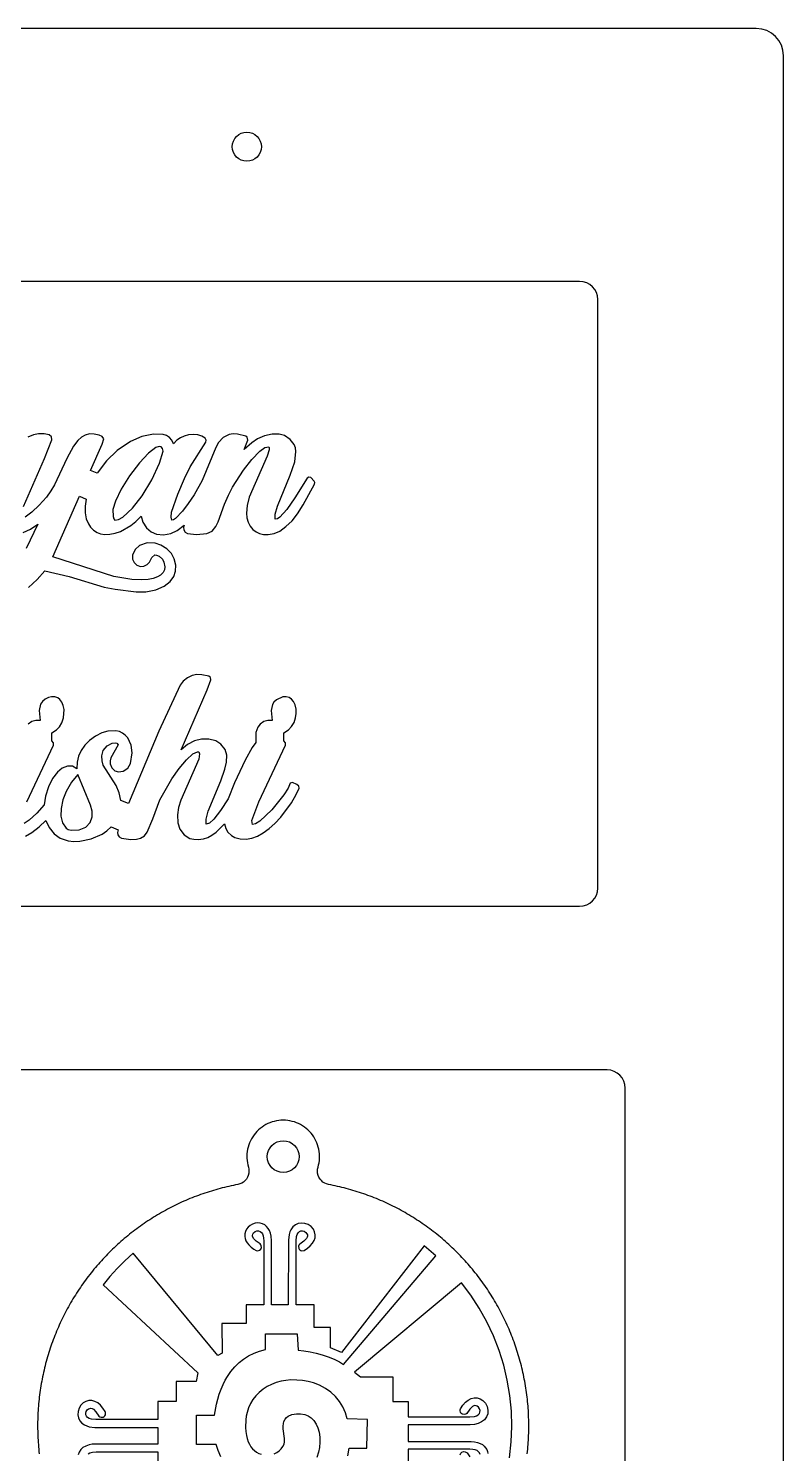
# Model space of a CAD drawing. Header units: millimetres. Extents: x 0 to 194, y 0 to 384.
# Drawn here: x 111 to 194, y 227.3 to 384 of the extents above; entities that cross this region are included whole.
import ezdxf

# ---------------------------------------------------------------- set-up
doc = ezdxf.new("R2010")
doc.units = ezdxf.units.MM
doc.layers.add('CUT_INNER', color=1, linetype='CONTINUOUS')
doc.layers.add('CUT_OUTER', color=1, linetype='CONTINUOUS')

msp = doc.modelspace()

# ---------------------------------------------------------------- linework, layer by layer
at = {"layer": 'CUT_INNER'}
for points in [[(28.41, 287.485), (171.59, 287.485, 0.41421356), (173.59, 289.485), (173.59, 354.185, 0.41421356), (171.59, 356.185), (28.41, 356.185, 0.41421356), (26.41, 354.185), (26.41, 289.485, 0.41421356)], [(25.39, 27.815), (174.61, 27.815, 0.41421356), (176.61, 29.815), (176.61, 267.485, 0.41421356), (174.61, 269.485), (25.39, 269.485, 0.41421356), (23.39, 267.485), (23.39, 29.815, 0.41421356)]]:
    msp.add_lwpolyline(points, format="xyb", close=True, dxfattribs=at)
for points in [[(120.294, 330.3515), (120.374, 330.0705), (120.485, 329.9405), (120.886, 330.0185), (121.363, 330.2775), (122.424, 331.2655), (123.479, 332.6045), (124.558, 334.3695), (125.408, 336.1945), (125.814, 337.5405), (125.739, 337.8115), (125.598, 338.0065), (125.368, 338.0345), (125.005, 337.9095), (124.173, 337.2985), (123.198, 336.2535), (122.1, 334.8085), (121.192, 333.3525), (120.56, 332.0395), (120.277, 331.1085)], [(116.4225, 301.9595), (115.7355, 301.1205), (115.1195, 300.0895), (114.7735, 299.1785), (114.5945, 298.2405), (114.5495, 297.3835), (114.7435, 296.6715), (115.1275, 296.0755), (115.3725, 295.9175), (115.6785, 295.8385), (116.5775, 295.8945), (117.3035, 296.1725), (117.7825, 296.6945), (117.9955, 297.3235), (117.9875, 297.9365), (117.8285, 298.6055)]]:
    msp.add_lwpolyline(points, close=True, dxfattribs=at)
for points in [[(132.1277, 226.9508), (131.836, 227.6179), (131.6332, 228.2773), (129.4492, 228.2773), (129.4492, 231.5127), (131.4626, 231.5127), (131.6748, 232.7306), (131.9748, 233.8283), (132.174, 234.381), (132.3861, 234.8761), (132.6264, 235.3545), (132.8723, 235.7767), (133.2488, 236.3238), (133.6757, 236.8323), (134.1546, 237.2993), (134.6512, 237.6924), (135.1972, 238.0413), (135.7947, 238.3414), (136.3974, 238.5733), (137.0479, 238.7568), (137.0479, 240.4468), (140.5262, 240.4468), (140.6338, 238.658), (141.2818, 238.5904), (141.952, 238.4802), (142.6332, 238.3278), (143.2749, 238.1474), (143.9358, 237.9233), (144.5832, 237.6617), (145.1766, 237.3768), (145.6456, 237.1032), (155.7929, 249.0575), (154.4898, 250.1537), (145.3939, 238.4157), (144.1896, 238.9191), (144.1896, 241.1748), (142.4096, 241.1748), (142.4096, 243.6376), (140.4232, 243.6376), (140.4238, 250.6763), (140.4737, 251.1646), (140.5454, 251.3928), (140.6505, 251.5754), (140.7852, 251.7043), (140.9354, 251.7724), (141.1273, 251.786), (141.3114, 251.7366), (141.4892, 251.6227), (141.6109, 251.4703), (141.6556, 251.3481), (141.6619, 251.2176), (141.626, 251.0819), (141.5506, 250.9425), (141.2797, 250.6565), (140.8106, 250.3336), (140.7321, 250.2254), (140.6843, 250.0866), (140.703, 249.8583), (140.756, 249.7626), (140.834, 249.6867), (140.9406, 249.628), (141.0597, 249.5983), (141.2864, 249.6306), (141.6697, 249.8724), (141.978, 250.1313), (142.2292, 250.4215), (142.4029, 250.7252), (142.4986, 251.0377), (142.5173, 251.3554), (142.4554, 251.6716), (142.3119, 251.969), (142.0659, 252.2576), (141.7586, 252.4718), (141.3868, 252.6107), (141.0025, 252.6502), (140.6515, 252.5935), (140.3328, 252.4479), (140.0572, 252.215), (139.8377, 251.9045), (139.727, 251.6622), (139.6427, 251.3887), (139.5632, 250.7818), (139.5606, 243.6376), (137.727, 243.6376), (137.727, 250.6752), (137.6823, 251.2062), (137.6095, 251.5187), (137.4956, 251.8151), (137.3584, 252.0538), (137.18, 252.268), (136.972, 252.437), (136.7375, 252.5587), (136.479, 252.632), (136.217, 252.6523), (135.9252, 252.618), (135.6377, 252.5238), (135.3772, 252.3798), (135.1567, 252.1952), (134.9757, 251.969), (134.8509, 251.7241), (134.7807, 251.4516), (134.7714, 251.1786), (134.8124, 250.9332), (134.9003, 250.6908), (135.035, 250.4548), (135.2024, 250.2421), (135.464, 249.992), (135.7651, 249.771), (136.0121, 249.6259), (136.1915, 249.5957), (136.3917, 249.6477), (136.5388, 249.7725), (136.6059, 249.9405), (136.5924, 250.1344), (136.544, 250.2473), (136.4681, 250.3424), (136.0246, 250.643), (135.7614, 250.9077), (135.6346, 251.1666), (135.6236, 251.2847), (135.6496, 251.4105), (135.7484, 251.5728), (135.9091, 251.7022), (136.1026, 251.7771), (136.297, 251.7839), (136.4666, 251.7267), (136.6018, 251.6175), (136.7177, 251.4459), (136.7962, 251.2368), (136.8456, 250.9784), (136.8638, 250.6763), (136.8644, 243.6376), (134.932, 243.6376), (134.932, 241.6064), (132.2442, 241.6064), (132.2806, 238.3346), (131.7949, 238.0741), (122.5103, 249.318), (121.5987, 248.4871), (120.7511, 247.6384), (119.9451, 246.7503), (119.2031, 245.8486), (129.6291, 236.1594), (129.4133, 235.2156), (127.2293, 235.2156), (127.2293, 233.041), (125.1976, 233.041), (125.1976, 231.0364), (118.3929, 231.0364), (117.9046, 231.0863), (117.6758, 231.1586), (117.4938, 231.2636), (117.3649, 231.3978), (117.2968, 231.5486), (117.2827, 231.7405), (117.3326, 231.9246), (117.4465, 232.1019), (117.5989, 232.2241), (117.7211, 232.2688), (117.8511, 232.2745), (117.9873, 232.2392), (118.1267, 232.1638), (118.4127, 231.8923), (118.7351, 231.4238), (118.8432, 231.3448), (118.9826, 231.2974), (119.2109, 231.3162), (119.3066, 231.3692), (119.3898, 231.4566), (119.4454, 231.5652), (119.4719, 231.6848), (119.4667, 231.8065), (119.4282, 231.9214), (119.1818, 232.3031), (118.9067, 232.6229), (118.6144, 232.8652), (118.292, 233.0374), (117.9608, 233.1226), (117.6176, 233.12), (117.2936, 233.0285), (117.0108, 232.8626), (116.7534, 232.6099), (116.5584, 232.2912), (116.4434, 231.9282), (116.4216, 231.56), (116.4871, 231.2283), (116.6421, 230.9137), (116.8678, 230.6578), (117.1647, 230.4504), (117.407, 230.3396), (117.68, 230.2559), (118.2874, 230.1758), (125.1976, 230.1737), (125.1976, 228.3402), (118.3669, 228.3397), (118.0071, 228.3163), (117.6582, 228.2523), (117.291, 228.126), (116.9842, 227.9497), (116.7398, 227.7271), (116.562, 227.464), (116.4512, 227.1577)], [(163.8877, 226.8218), (164.0718, 228.5706), (164.1337, 230.2866), (164.0822, 231.9755), (163.9132, 233.6962), (163.6308, 235.3815), (163.2388, 237.0263), (162.7411, 238.6274), (162.1171, 240.2368), (161.3881, 241.7905), (160.5587, 243.284), (159.6326, 244.7134), (158.6149, 246.0732), (146.8463, 236.2369), (147.5015, 235.7284), (151.0562, 235.7284), (151.0562, 233.041), (152.728, 233.041), (152.728, 231.3328), (159.5332, 231.3333), (160.021, 231.3832), (160.2498, 231.455), (160.4318, 231.56), (160.5608, 231.6947), (160.6294, 231.845), (160.6429, 232.0369), (160.593, 232.221), (160.4796, 232.3988), (160.3273, 232.5205), (160.2051, 232.5652), (160.0746, 232.5714), (159.9388, 232.5356), (159.7995, 232.4607), (159.513, 232.1892), (159.1906, 231.7207), (159.0824, 231.6417), (158.943, 231.5938), (158.7153, 231.6126), (158.6196, 231.6656), (158.5364, 231.7535), (158.4802, 231.8616), (158.4537, 231.9812), (158.4589, 232.1034), (158.4979, 232.2178), (158.7584, 232.6193), (159.0351, 232.9349), (159.3284, 233.1731), (159.6508, 233.3405), (159.9825, 233.4211), (160.3273, 233.4138), (160.6492, 233.3176), (160.9435, 233.1367), (161.2264, 232.8351), (161.4151, 232.4706), (161.5035, 232.0603), (161.4786, 231.6713), (161.3548, 231.3286), (161.1244, 231.0172), (160.8124, 230.7764), (160.4172, 230.6006), (160.0153, 230.507), (159.5587, 230.4706), (152.728, 230.4701), (152.728, 228.6366), (159.6648, 228.6335), (160.0153, 228.5997), (160.3543, 228.5253), (160.6346, 228.4224), (160.8946, 228.2788), (161.0854, 228.128), (161.2529, 227.9398), (161.3725, 227.7432), (161.4557, 227.5274), (161.5009, 227.2872)], [(146.1042, 227.0418), (146.2337, 227.8894), (148.1931, 227.8894), (148.2648, 231.0442), (146.0268, 231.116), (145.8349, 231.7894), (145.5463, 232.4492), (145.1984, 233.0202), (144.7538, 233.5657), (144.2364, 234.0472), (143.6498, 234.4606), (143.0004, 234.8033), (142.3322, 235.0586), (141.7456, 235.2167), (141.1278, 235.3264), (140.482, 235.3857), (139.8263, 235.3924), (139.2891, 235.3451), (138.7676, 235.2489), (138.2387, 235.0997), (137.714, 234.8964), (137.2367, 234.6556), (136.7796, 234.3634), (136.3516, 234.0186), (135.9882, 233.6494), (135.6632, 233.2318), (135.4037, 232.8023), (135.1884, 232.3296), (135.023, 231.8122), (134.9346, 231.3942), (134.8842, 231.0005), (134.8665, 230.1529), (134.8977, 229.7276), (134.9606, 229.2996), (135.0433, 228.947), (135.1598, 228.5971), (135.2888, 228.3137), (135.4541, 228.0386), (135.6247, 227.8212), (135.8337, 227.6174), (136.063, 227.4494), (136.3121, 227.3168), (136.5784, 227.218)], [(138.0172, 227.2789), (138.2912, 227.4198), (138.559, 227.6086), (138.7878, 227.8249), (138.9672, 228.0599), (139.0962, 228.322), (139.1466, 228.5825), (139.1269, 228.9439), (138.9979, 230.0167), (138.9927, 230.3224), (139.0192, 230.5913), (139.0848, 230.8424), (139.1992, 231.0718), (139.3531, 231.2553), (139.5611, 231.4118), (139.9578, 231.5772), (140.4503, 231.6656), (140.9141, 231.6724), (141.367, 231.5928), (141.7347, 231.4477), (142.0831, 231.2179), (142.3769, 230.9215), (142.6338, 230.5341), (142.8147, 230.1248), (142.9499, 229.6345), (143.0217, 229.1056), (143.031, 228.5487), (142.977, 227.9741), (142.8719, 227.4375), (142.6982, 226.8577)], [(117.5427, 227.2846), (117.7497, 227.3834), (118.0253, 227.45), (118.421, 227.477), (125.1976, 227.477), (125.1976, 225.7693)], [(160.6419, 227.1952), (160.5883, 227.3662), (160.4817, 227.5046), (160.3148, 227.6205), (160.111, 227.7011), (159.8348, 227.7552), (159.5332, 227.7739), (152.728, 227.7739), (152.728, 225.7693)], [(158.4568, 227.1499), (158.5229, 227.333), (158.6492, 227.4619), (158.8214, 227.5186), (159.0148, 227.4947), (159.2072, 227.3688), (159.4994, 226.9341)]]:
    msp.add_lwpolyline(points, dxfattribs=at)
for centre, radius in [((135, 371), 1.6), ((139, 259.95), 1.75)]:
    msp.add_circle(centre, radius, dxfattribs=at)
at = {"layer": 'CUT_OUTER'}
msp.add_lwpolyline([(3, 0), (191, 0, 0.41421356), (194, 3), (194, 381, 0.41421356), (191, 384), (3, 384, 0.41421356), (0, 381), (0, 3, 0.41421356)], format="xyb", close=True, dxfattribs=at)
for points in [[(110.449, 331.4215), (112.742, 336.7065), (113.571, 338.7715), (113.532, 339.0885), (113.279, 339.3115), (112.717, 339.4375), (112.114, 339.4395), (111.528, 339.3095), (110.929, 339.0495)], [(110.985, 322.5345), (111.963, 323.3965), (112.805, 324.3715), (115.464, 323.7255), (119.331, 322.5725), (120.539, 322.3385), (122.837, 322.0395), (123.907, 322.0615), (124.991, 322.2835), (125.918, 322.6825), (126.58, 323.1975), (126.962, 323.7235), (127.168, 324.3235), (127.193, 324.9735), (127.009, 325.6905), (126.7, 326.2705), (126.223, 326.7745), (125.532, 327.1905), (124.91, 327.4225), (124.033, 327.4325), (123.198, 327.1525), (122.705, 326.7185), (122.432, 326.0805), (122.431, 325.6495), (122.601, 325.2785), (122.908, 324.9775), (123.296, 324.8325), (123.694, 324.8685), (124.048, 325.0515), (124.281, 325.3135), (124.541, 325.8285), (124.868, 326.1115), (125.072, 326.1025), (125.347, 325.9885), (125.726, 325.6405), (125.887, 325.3065), (125.986, 324.7965), (125.93, 324.4605), (125.799, 324.1885), (125.52, 323.9035), (125.179, 323.6975), (124.695, 323.5205), (124.136, 323.4095), (123.372, 323.3705), (122.358, 323.4205), (120.396, 323.7425), (113.681, 325.9045), (116.596, 332.5655), (117.348, 332.2395), (117.233, 331.4725), (117.225, 330.7465), (117.347, 330.0645), (117.575, 329.5285), (117.814, 329.1805), (118.158, 328.8355), (118.543, 328.5855), (118.907, 328.4435), (119.388, 328.3625), (119.935, 328.3785), (120.515, 328.4895), (121.096, 328.6905), (122.258, 329.3565), (122.806, 329.7995), (123.385, 330.3795), (123.583, 329.7015), (123.986, 329.0855), (124.474, 328.6535), (125.064, 328.4005), (125.852, 328.3245), (126.65, 328.4695), (127.334, 328.7925), (128.114, 329.3945), (128.019, 329.1595), (128.06, 328.8595), (128.216, 328.6285), (128.462, 328.4805), (129.469, 328.3575), (130.612, 328.4665), (131.171, 328.7165), (131.595, 329.2275), (131.84, 329.7565), (132.531, 331.6935), (132.967, 332.6805), (133.439, 333.5715), (134.633, 335.4235), (135.56, 336.6165), (136.431, 337.5285), (136.995, 337.9315), (137.404, 337.9995), (137.465, 337.9365), (137.448, 337.6615), (137.25, 336.9725), (135.272, 332.4575), (135.039, 331.5635), (134.961, 330.6925), (135.005, 330.1915), (135.139, 329.7245), (135.36, 329.2915), (135.675, 328.8955), (136.008, 328.6385), (136.405, 328.4595), (136.849, 328.3695), (137.349, 328.3625), (138.013, 328.4815), (138.624, 328.7415), (139.3, 329.2265), (139.966, 329.8765), (140.571, 330.6435), (141.206, 331.6175), (142.436, 333.9035), (142.468, 334.0735), (142.401, 334.2325), (142.044, 334.6125), (141.825, 334.6615), (141.626, 334.5665), (140.288, 332.3905), (139.384, 331.0985), (138.636, 330.2575), (138.366, 330.0815), (138.127, 330.0435), (138.129, 330.6085), (138.356, 331.4695), (139.778, 334.9015), (140.265, 336.3595), (140.405, 337.4865), (140.347, 337.8805), (140.197, 338.2525), (139.765, 338.8015), (139.135, 339.2335), (138.542, 339.4055), (137.772, 339.3955), (136.931, 339.2205), (136.155, 338.8795), (135.542, 338.4545), (134.713, 337.6885), (135.115, 338.7285), (135.025, 339.0795), (134.891, 339.1675), (133.988, 339.3965), (133.496, 339.4195), (133.064, 339.3565), (132.392, 339.0425), (131.869, 338.4855), (131.582, 337.9425), (130.095, 334.3015), (129.203, 332.7315), (128.565, 331.7515), (127.935, 330.9415), (127.157, 330.1325), (126.922, 329.9695), (126.754, 329.9465), (126.669, 330.2645), (126.73, 330.8315), (127.412, 332.7795), (128.152, 334.5185), (128.785, 335.8055), (130.492, 338.5285), (130.518, 338.7455), (130.401, 338.9535), (130.047, 339.1735), (129.622, 339.3065), (129.1, 339.3545), (128.602, 339.3105), (128.099, 339.1785), (127.695, 338.9935), (127.298, 338.7365), (126.94, 338.3455), (126.738, 338.7345), (126.487, 339.0235), (126.176, 339.2305), (125.784, 339.3685), (124.736, 339.3985), (123.443, 339.1355), (122.207, 338.5855), (120.751, 337.5805), (119.57, 336.4435), (118.555, 335.0955), (117.828, 335.4105), (119.105, 338.3005), (119.262, 338.8975), (119.112, 339.1265), (118.779, 339.2885), (118.201, 339.3985), (117.691, 339.4115), (117.213, 339.2865), (116.814, 339.0545), (116.426, 338.6865), (115.957, 338.0815), (115.193, 336.7295), (113.845, 333.8035), (113.46, 333.1525), (112.961, 332.4775), (112.161, 331.5715), (111.374, 330.8185), (110.635, 330.2835)], [(110.408, 328.5725), (111.212, 328.9565), (112.023, 329.5025), (110.755, 326.8195)], [(110.6775, 295.1895), (111.3775, 295.5905), (112.1735, 296.1965), (112.9045, 296.9045), (113.2615, 296.1245), (113.8175, 295.4345), (114.4665, 294.9865), (115.3455, 294.6925), (115.9775, 294.6155), (116.6465, 294.6235), (117.8955, 294.8795), (119.0895, 295.4165), (119.6145, 295.7755), (120.0925, 296.2025), (120.8665, 295.8995), (120.7835, 295.6035), (120.8245, 295.3435), (120.9815, 295.1305), (121.2345, 294.9855), (122.2335, 294.8245), (122.8845, 294.8565), (123.3275, 294.9585), (123.7435, 295.2095), (124.0575, 295.6225), (124.6755, 297.1085), (125.4275, 299.2005), (126.7365, 301.4775), (127.5695, 302.6435), (128.3795, 303.5885), (129.0715, 304.2275), (129.5765, 304.4705), (129.7255, 304.4725), (129.8075, 304.2355), (129.7255, 303.6695), (127.7385, 299.1295), (127.4935, 298.3315), (127.3695, 297.5465), (127.3975, 296.6665), (127.6435, 295.9475), (128.1125, 295.3205), (128.7285, 294.9495), (129.1655, 294.8445), (129.6655, 294.8255), (130.2375, 294.9035), (130.7105, 295.0575), (131.1545, 295.2905), (131.6255, 295.6375), (132.5275, 296.5385), (132.6875, 296.0135), (132.9145, 295.6255), (133.2995, 295.2545), (133.6955, 295.0405), (134.2625, 294.8925), (134.9275, 294.8625), (135.5505, 294.9615), (136.1785, 295.1895), (136.8005, 295.5395), (137.4655, 296.0215), (138.0895, 296.5785), (138.7345, 297.2725), (139.9095, 298.8695), (140.4295, 299.7645), (140.7535, 300.4745), (140.7055, 300.6745), (140.4955, 300.8745), (140.0075, 301.0735), (139.7615, 301.0155), (139.5295, 300.4805), (139.0565, 299.7305), (137.7635, 298.0925), (136.4155, 296.8265), (135.9665, 296.5525), (135.6165, 296.4775), (135.5625, 296.8955), (136.3075, 298.9715), (139.2565, 305.1965), (139.2465, 305.4515), (139.0525, 305.6605), (139.0745, 306.5405), (139.5785, 306.8825), (139.9275, 307.2475), (140.1885, 307.6985), (140.3545, 308.2055), (140.4295, 308.6925), (140.4165, 309.1535), (140.3055, 309.6195), (140.1395, 309.9845), (139.9185, 310.2555), (139.6625, 310.4185), (139.3085, 310.5155), (138.9525, 310.5065), (138.2625, 310.1935), (137.9785, 309.9355), (137.8035, 309.6755), (137.6835, 309.0035), (137.7975, 307.9155), (137.3095, 307.9225), (136.8745, 307.7915), (136.4735, 307.5205), (136.1915, 307.1645), (135.9965, 306.5915), (135.9815, 305.4855), (135.5765, 304.9555), (134.8335, 303.5505), (133.6615, 301.0705), (132.9475, 299.2785), (132.1095, 298.0095), (131.3645, 297.0625), (130.8995, 296.6265), (130.5205, 296.5105), (130.5225, 297.0755), (130.7495, 297.9365), (132.1285, 301.2595), (132.5825, 302.5555), (132.7615, 303.3405), (132.8015, 304.0815), (132.6165, 304.7105), (132.1555, 305.2885), (131.5975, 305.6625), (130.8395, 305.8725), (130.0265, 305.8575), (129.2585, 305.6665), (128.4925, 305.2735), (127.7725, 304.6985), (130.6345, 311.2865), (131.0345, 312.3805), (131.0025, 312.6255), (130.8295, 312.7715), (130.0675, 312.9405), (129.4855, 312.9555), (128.9835, 312.8455), (128.4695, 312.5945), (127.9955, 312.2165), (127.6725, 311.7875), (125.3345, 306.7455), (121.9785, 298.7935), (121.1475, 299.1115), (120.9635, 299.9385), (120.6405, 300.7445), (119.2235, 303.0045), (119.0785, 303.4785), (119.0475, 304.0125), (119.1985, 304.6105), (119.6305, 305.1375), (120.1795, 305.4195), (120.5265, 305.4585), (120.7185, 305.4095), (120.8545, 305.2295), (120.0445, 303.7885), (119.9565, 303.4675), (119.9735, 303.1395), (120.1645, 302.6875), (120.4845, 302.3655), (120.9025, 302.2585), (121.4025, 302.3355), (121.9055, 302.6605), (122.2035, 303.1845), (122.3945, 304.3445), (122.3015, 305.1895), (121.9135, 305.9835), (121.6315, 306.3085), (121.3445, 306.5255), (121.0075, 306.6845), (120.5855, 306.7835), (119.7245, 306.7505), (119.0595, 306.5535), (118.3535, 306.1985), (117.6905, 305.7175), (117.1815, 305.2035), (116.7685, 304.6095), (116.4865, 303.9925), (116.3385, 303.3335), (116.3155, 302.6045), (115.8465, 302.8675), (115.2705, 302.8855), (114.7085, 302.6675), (114.1725, 302.2185), (113.6465, 301.5195), (113.1965, 300.6085), (112.8835, 299.5955), (112.7345, 298.6345), (111.9055, 297.7175), (111.0555, 296.9385), (110.5375, 296.5865)], [(110.8065, 298.9715), (113.7555, 305.1965), (113.7455, 305.4515), (113.5515, 305.6605), (113.5725, 306.5405), (114.0705, 306.8765), (114.3915, 307.2035), (114.6625, 307.6455), (114.8515, 308.2005), (114.9205, 309.1035), (114.8225, 309.5635), (114.6645, 309.9375), (114.4545, 310.2205), (114.2075, 310.3975), (113.8765, 310.5045), (113.5295, 310.5175), (113.1815, 310.4255), (112.8255, 310.2385), (112.5295, 309.9925), (112.3095, 309.6915), (112.1815, 309.0035), (112.2955, 307.9155), (111.8085, 307.9225), (111.3725, 307.7915), (110.9725, 307.5205)], [(165.8256, 227.2862), (165.8528, 227.5345), (165.8777, 227.7831), (165.9003, 228.0318), (165.9206, 228.2808), (165.9386, 228.5299), (165.9543, 228.7792), (165.9676, 229.0287), (165.9787, 229.2782), (165.9875, 229.5278), (165.9939, 229.7775), (165.9981, 230.0273), (165.9999, 230.2771), (165.9994, 230.5268), (165.9966, 230.7766), (165.9915, 231.0263), (165.9841, 231.276), (165.9744, 231.5256), (165.9624, 231.7751), (165.948, 232.0245), (165.9314, 232.2737), (165.9124, 232.5228), (165.8912, 232.7716), (165.8676, 233.0203), (165.8418, 233.2688), (165.8136, 233.5169), (165.7832, 233.7649), (165.7504, 234.0125), (165.7154, 234.2598), (165.6781, 234.5068), (165.6385, 234.7534), (165.5966, 234.9997), (165.5525, 235.2455), (165.506, 235.491), (165.4574, 235.7359), (165.4064, 235.9805), (165.3532, 236.2245), (165.2977, 236.4681), (165.24, 236.7111), (165.18, 236.9536), (165.1178, 237.1955), (165.0534, 237.4368), (164.9867, 237.6775), (164.9178, 237.9176), (164.8467, 238.1571), (164.7733, 238.3958), (164.6978, 238.6339), (164.6201, 238.8713), (164.5401, 239.108), (164.458, 239.3439), (164.3737, 239.579), (164.2873, 239.8133), (164.1986, 240.0469), (164.1078, 240.2796), (164.0149, 240.5114), (163.9198, 240.7424), (163.8226, 240.9725), (163.7233, 241.2017), (163.6218, 241.4299), (163.5183, 241.6572), (163.4126, 241.8836), (163.3049, 242.1089), (163.1951, 242.3333), (163.0832, 242.5566), (162.9692, 242.7789), (162.8532, 243.0001), (162.7352, 243.2202), (162.6151, 243.4392), (162.493, 243.6571), (162.3689, 243.8739), (162.2427, 244.0895), (162.1146, 244.304), (161.9846, 244.5172), (161.8525, 244.7292), (161.7185, 244.94), (161.5826, 245.1496), (161.4447, 245.3579), (161.3049, 245.5649), (161.1632, 245.7706), (161.0196, 245.9749), (160.8741, 246.178), (160.7267, 246.3796), (160.5775, 246.58), (160.4264, 246.7789), (160.2735, 246.9764), (160.1188, 247.1725), (159.9623, 247.3671), (159.8039, 247.5603), (159.6438, 247.7521), (159.482, 247.9423), (159.3183, 248.131), (159.153, 248.3182), (158.9859, 248.5039), (158.8171, 248.688), (158.6466, 248.8706), (158.4744, 249.0515), (158.3006, 249.2309), (158.1251, 249.4086), (157.9479, 249.5847), (157.7692, 249.7592), (157.5888, 249.932), (157.4069, 250.1032), (157.2233, 250.2726), (157.0383, 250.4403), (156.8516, 250.6063), (156.6635, 250.7706), (156.4738, 250.9332), (156.2826, 251.0939), (156.09, 251.2529), (155.8959, 251.4101), (155.7003, 251.5655), (155.5033, 251.7191), (155.3049, 251.8709), (155.1052, 252.0208), (154.904, 252.1689), (154.7015, 252.3151), (154.4976, 252.4594), (154.2924, 252.6018), (154.0859, 252.7423), (153.8781, 252.8809), (153.669, 253.0176), (153.4587, 253.1523), (153.2471, 253.2851), (153.0343, 253.4159), (152.8203, 253.5448), (152.6052, 253.6717), (152.3888, 253.7965), (152.1713, 253.9194), (151.9527, 254.0402), (151.733, 254.159), (151.5122, 254.2758), (151.2903, 254.3905), (151.0674, 254.5032), (150.8434, 254.6138), (150.6185, 254.7223), (150.3925, 254.8288), (150.1656, 254.9331), (149.9377, 255.0354), (149.7088, 255.1355), (149.4791, 255.2335), (149.2484, 255.3294), (149.0169, 255.4231), (148.7845, 255.5147), (148.5513, 255.6042), (148.3172, 255.6914), (148.0824, 255.7766), (147.8468, 255.8595), (147.6104, 255.9402), (147.3733, 256.0188), (147.1355, 256.0952), (146.897, 256.1693), (146.6578, 256.2413), (146.4179, 256.311), (146.1774, 256.3785), (145.9363, 256.4438), (145.6946, 256.5069), (145.4524, 256.5677), (145.2095, 256.6263), (144.9662, 256.6826), (144.7223, 256.7366), (144.478, 256.7885), (144.2332, 256.838), (143.9879, 256.8853), (143.7671, 256.9445), (143.5578, 257.0366), (143.3649, 257.1595), (143.193, 257.3102), (143.046, 257.4853), (142.9273, 257.6808), (142.8397, 257.892), (142.7852, 258.114), (142.7651, 258.3418), (142.7798, 258.57), (142.8291, 258.7932), (142.8935, 259.0333), (142.9429, 259.2768), (142.9771, 259.523), (142.996, 259.7708), (142.9994, 260.0193), (142.9874, 260.2675), (142.96, 260.5145), (142.9173, 260.7593), (142.8595, 261.001), (142.7867, 261.2386), (142.6994, 261.4713), (142.5978, 261.6981), (142.4823, 261.9182), (142.3534, 262.1306), (142.2115, 262.3346), (142.0572, 262.5295), (141.8911, 262.7143), (141.7139, 262.8885), (141.5261, 263.0514), (141.3287, 263.2023), (141.1222, 263.3406), (140.9076, 263.4659), (140.6855, 263.5775), (140.457, 263.6752), (140.2229, 263.7585), (139.984, 263.8271), (139.7414, 263.8807), (139.4958, 263.9191), (139.2484, 263.9423), (139, 263.95), (138.7516, 263.9423), (138.5042, 263.9191), (138.2586, 263.8807), (138.016, 263.8271), (137.7771, 263.7585), (137.543, 263.6752), (137.3145, 263.5775), (137.0924, 263.4659), (136.8778, 263.3406), (136.6713, 263.2023), (136.4739, 263.0514), (136.2861, 262.8885), (136.1089, 262.7143), (135.9428, 262.5295), (135.7885, 262.3346), (135.6466, 262.1306), (135.5177, 261.9182), (135.4022, 261.6981), (135.3006, 261.4713), (135.2133, 261.2386), (135.1405, 261.001), (135.0827, 260.7593), (135.04, 260.5145), (135.0126, 260.2675), (135.0006, 260.0193), (135.004, 259.7708), (135.0229, 259.523), (135.0571, 259.2768), (135.1065, 259.0333), (135.1709, 258.7932), (135.2202, 258.57), (135.2349, 258.3418), (135.2148, 258.114), (135.1603, 257.892), (135.0727, 257.6808), (134.954, 257.4853), (134.807, 257.3102), (134.6351, 257.1595), (134.4422, 257.0366), (134.2329, 256.9445), (134.0121, 256.8853), (133.7668, 256.838), (133.522, 256.7885), (133.2777, 256.7366), (133.0338, 256.6826), (132.7905, 256.6263), (132.5476, 256.5677), (132.3054, 256.5069), (132.0637, 256.4438), (131.8226, 256.3785), (131.5821, 256.311), (131.3422, 256.2413), (131.103, 256.1693), (130.8645, 256.0952), (130.6267, 256.0188), (130.3896, 255.9402), (130.1532, 255.8595), (129.9176, 255.7766), (129.6828, 255.6914), (129.4487, 255.6042), (129.2155, 255.5147), (128.9831, 255.4231), (128.7516, 255.3294), (128.5209, 255.2335), (128.2912, 255.1355), (128.0623, 255.0354), (127.8344, 254.9331), (127.6075, 254.8288), (127.3815, 254.7223), (127.1566, 254.6138), (126.9326, 254.5032), (126.7097, 254.3905), (126.4878, 254.2758), (126.267, 254.159), (126.0473, 254.0402), (125.8287, 253.9194), (125.6112, 253.7965), (125.3948, 253.6717), (125.1797, 253.5448), (124.9657, 253.4159), (124.7529, 253.2851), (124.5413, 253.1523), (124.331, 253.0176), (124.1219, 252.8809), (123.9141, 252.7423), (123.7076, 252.6018), (123.5024, 252.4594), (123.2985, 252.3151), (123.096, 252.1689), (122.8948, 252.0208), (122.6951, 251.8709), (122.4967, 251.7191), (122.2997, 251.5655), (122.1041, 251.4101), (121.91, 251.2529), (121.7174, 251.0939), (121.5262, 250.9332), (121.3365, 250.7706), (121.1484, 250.6063), (120.9617, 250.4403), (120.7767, 250.2726), (120.5931, 250.1032), (120.4112, 249.932), (120.2308, 249.7592), (120.0521, 249.5847), (119.8749, 249.4086), (119.6994, 249.2309), (119.5256, 249.0515), (119.3534, 248.8706), (119.1829, 248.688), (119.0141, 248.5039), (118.847, 248.3182), (118.6817, 248.131), (118.518, 247.9423), (118.3562, 247.7521), (118.1961, 247.5603), (118.0377, 247.3671), (117.8812, 247.1725), (117.7265, 246.9764), (117.5736, 246.7789), (117.4225, 246.58), (117.2733, 246.3796), (117.1259, 246.178), (116.9804, 245.9749), (116.8368, 245.7706), (116.6951, 245.5649), (116.5553, 245.3579), (116.4174, 245.1496), (116.2815, 244.94), (116.1475, 244.7292), (116.0154, 244.5172), (115.8854, 244.304), (115.7573, 244.0895), (115.6311, 243.8739), (115.507, 243.6571), (115.3849, 243.4392), (115.2648, 243.2202), (115.1468, 243.0001), (115.0308, 242.7789), (114.9168, 242.5566), (114.8049, 242.3333), (114.6951, 242.1089), (114.5874, 241.8836), (114.4817, 241.6572), (114.3782, 241.4299), (114.2767, 241.2017), (114.1774, 240.9725), (114.0802, 240.7424), (113.9851, 240.5114), (113.8922, 240.2796), (113.8014, 240.0469), (113.7127, 239.8133), (113.6263, 239.579), (113.542, 239.3439), (113.4599, 239.108), (113.3799, 238.8713), (113.3022, 238.6339), (113.2267, 238.3958), (113.1533, 238.1571), (113.0822, 237.9176), (113.0133, 237.6775), (112.9466, 237.4368), (112.8822, 237.1955), (112.82, 236.9536), (112.76, 236.7111), (112.7023, 236.4681), (112.6468, 236.2245), (112.5936, 235.9805), (112.5426, 235.7359), (112.494, 235.491), (112.4475, 235.2455), (112.4034, 234.9997), (112.3615, 234.7534), (112.3219, 234.5068), (112.2846, 234.2598), (112.2496, 234.0125), (112.2168, 233.7649), (112.1864, 233.5169), (112.1582, 233.2688), (112.1324, 233.0203), (112.1088, 232.7716), (112.0876, 232.5228), (112.0686, 232.2737), (112.052, 232.0245), (112.0376, 231.7751), (112.0256, 231.5256), (112.0159, 231.276), (112.0085, 231.0263), (112.0034, 230.7766), (112.0006, 230.5268), (112.0001, 230.2771), (112.0019, 230.0273), (112.0061, 229.7775), (112.0125, 229.5278), (112.0213, 229.2782), (112.0324, 229.0287), (112.0457, 228.7792), (112.0614, 228.5299), (112.0794, 228.2808), (112.0997, 228.0318), (112.1223, 227.7831), (112.1472, 227.5345), (112.1744, 227.2862)]]:
    msp.add_lwpolyline(points, dxfattribs=at)

doc.saveas('drawing.dxf')
